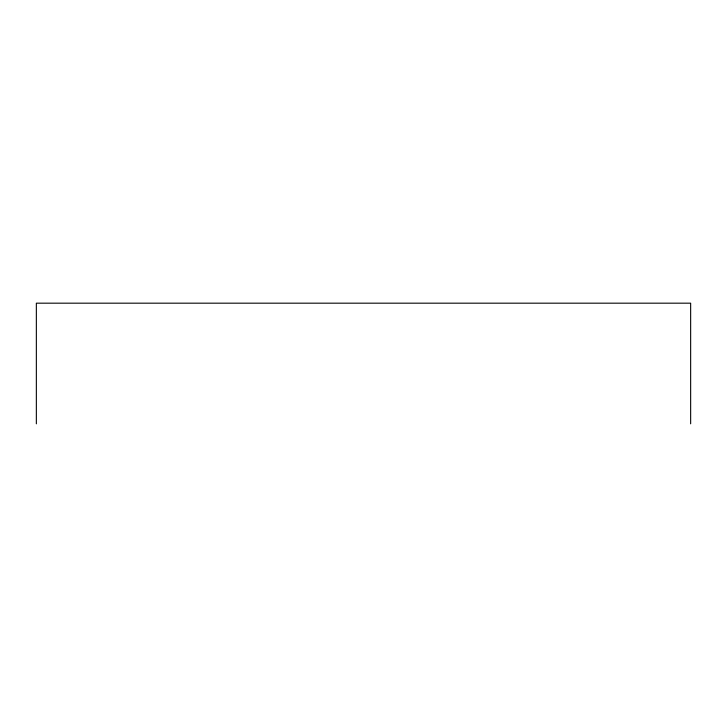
<?xml version="1.0" encoding="UTF-8"?>
<svg xmlns="http://www.w3.org/2000/svg" width="727" height="727" viewBox="0 0 727 727"><rect width="100%" height="100%" fill="white"/><g stroke="black" fill="none" stroke-linecap="round" stroke-linejoin="round"><path stroke-width="1.09" d="M690.65 423.823L690.65 303.177L36.35 303.177L36.35 423.823"/></g></svg>
